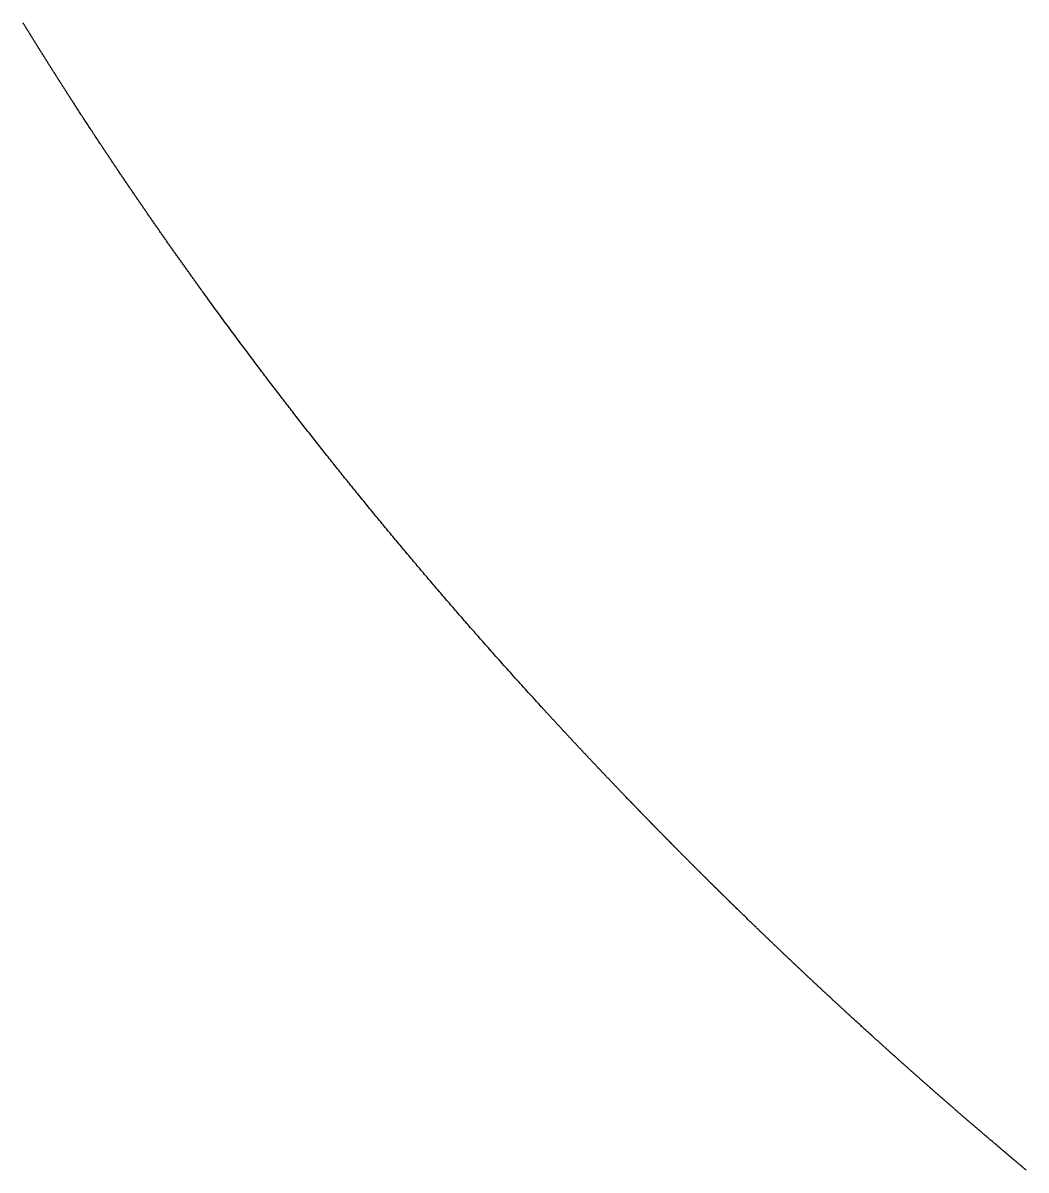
# Model space of a CAD drawing. Header units: millimetres. Extents: x 0 to 610, y 0 to 457.
# Drawn here: x 116.41 to 122.15, y 71.85 to 78.42 of the extents above; entities that cross this region are included whole.
import ezdxf

# ---------------------------------------------------------------- set-up
doc = ezdxf.new("R2010")
doc.units = ezdxf.units.MM
doc.layers.add('CUT_AIRCRAFT', color=7, linetype='Continuous')

msp = doc.modelspace()

# ---------------------------------------------------------------- linework, layer by layer
at = {"layer": 'CUT_AIRCRAFT'}
msp.add_lwpolyline([(122.15284, 71.84768), (122.15166, 71.84867), (122.15049, 71.84965), (122.14931, 71.85064), (122.14813, 71.85162), (122.14696, 71.85261), (122.14578, 71.85359), (122.1446, 71.85457), (122.14343, 71.85556), (122.14225, 71.85654), (122.14108, 71.85753), (122.1399, 71.85851), (122.13873, 71.8595), (122.13755, 71.86049), (122.13637, 71.86147), (122.1352, 71.86246), (122.13402, 71.86344), (122.13285, 71.86443), (122.13167, 71.86541), (122.1305, 71.8664), (122.12932, 71.86738), (122.12815, 71.86837), (122.12697, 71.86936), (122.1258, 71.87034), (122.12462, 71.87133), (122.12345, 71.87231), (122.12227, 71.8733), (122.1211, 71.87429), (122.11992, 71.87527), (122.11875, 71.87626), (122.11757, 71.87725), (122.1164, 71.87823), (122.11522, 71.87922), (122.11405, 71.8802), (122.11287, 71.88119), (122.1117, 71.88218), (122.11052, 71.88317), (122.10935, 71.88415), (122.10817, 71.88514), (122.107, 71.88613), (122.10582, 71.88711), (122.10465, 71.8881), (122.10348, 71.88909), (122.1023, 71.89007), (122.10113, 71.89106), (122.09995, 71.89205), (122.09878, 71.89304), (122.0976, 71.89402), (122.09643, 71.89501), (122.09526, 71.896), (122.09408, 71.89699), (122.09291, 71.89798), (122.09173, 71.89896), (122.09056, 71.89995), (122.08939, 71.90094), (122.08821, 71.90193), (122.08704, 71.90292), (122.08586, 71.9039), (122.08469, 71.90489), (122.08352, 71.90588), (122.08234, 71.90687), (122.08117, 71.90786), (122.08, 71.90885), (122.07882, 71.90983), (122.07765, 71.91082), (122.07648, 71.91181), (122.0753, 71.9128), (122.07413, 71.91379), (122.07296, 71.91478), (122.07178, 71.91577), (122.07061, 71.91676), (122.06944, 71.91775), (122.06826, 71.91873), (122.06709, 71.91972), (122.06592, 71.92071), (122.06475, 71.9217), (122.06357, 71.92269), (122.0624, 71.92368), (122.06123, 71.92467), (122.06005, 71.92566), (122.05888, 71.92665), (122.05771, 71.92764), (122.05654, 71.92863), (122.05536, 71.92962), (122.05419, 71.93061), (122.05302, 71.9316), (122.05185, 71.93259), (122.05067, 71.93358), (122.0495, 71.93457), (122.04833, 71.93556), (122.04716, 71.93655), (122.04599, 71.93754), (122.04481, 71.93853), (122.04364, 71.93952), (122.04247, 71.94051), (122.0413, 71.9415), (122.04013, 71.9425), (122.03895, 71.94349), (122.03778, 71.94448), (122.03661, 71.94547), (122.03544, 71.94646), (122.03427, 71.94745), (122.03309, 71.94844), (122.03192, 71.94943), (122.03075, 71.95042), (122.02958, 71.95142), (122.02841, 71.95241), (122.02724, 71.9534), (122.02607, 71.95439), (122.02489, 71.95538), (122.02372, 71.95637), (122.02255, 71.95737), (122.02138, 71.95836), (122.02021, 71.95935), (122.01904, 71.96034), (122.01787, 71.96133), (122.0167, 71.96233), (122.01552, 71.96332), (122.01435, 71.96431), (122.01318, 71.9653), (122.01201, 71.96629), (122.01085, 71.96728), (122.00968, 71.96828), (122.0085, 71.96927), (122.00732, 71.97027), (122.00614, 71.97127), (122.00497, 71.97226), (122.00382, 71.97324), (122.00268, 71.97421), (122.00154, 71.97517), (122.00037, 71.97617), (121.99914, 71.97722), (121.99784, 71.97832), (121.99655, 71.97941), (121.99539, 71.9804), (121.99445, 71.98119), (121.99377, 71.98177), (121.99303, 71.9824), (121.99183, 71.98342), (121.98977, 71.98516), (121.98661, 71.98785), (121.9826, 71.99126), (121.97813, 71.99506), (121.9736, 71.99891), (121.96932, 72.00255), (121.96527, 72.006), (121.96134, 72.00934), (121.95743, 72.01267), (121.95346, 72.01606), (121.94942, 72.0195), (121.94535, 72.02297), (121.94128, 72.02644), (121.93722, 72.0299), (121.93318, 72.03335), (121.92916, 72.03679), (121.92513, 72.04023), (121.92111, 72.04367), (121.91707, 72.04711), (121.91304, 72.05056), (121.909, 72.05402), (121.90495, 72.05748), (121.9009, 72.06095), (121.89687, 72.0644), (121.89287, 72.06783), (121.88889, 72.07124), (121.88491, 72.07465), (121.88088, 72.07811), (121.87675, 72.08165), (121.87253, 72.08527), (121.86833, 72.08888), (121.86432, 72.09232), (121.86065, 72.09548), (121.85743, 72.09824), (121.85456, 72.10071), (121.85187, 72.10302), (121.8492, 72.10531), (121.84644, 72.10769), (121.84359, 72.11015), (121.84068, 72.11265), (121.83777, 72.11516), (121.83488, 72.11764), (121.83203, 72.1201), (121.82918, 72.12255), (121.82634, 72.125), (121.82349, 72.12746), (121.82063, 72.12992), (121.81777, 72.13239), (121.81491, 72.13486), (121.81205, 72.13732), (121.8092, 72.13979), (121.80634, 72.14225), (121.80349, 72.14472), (121.80064, 72.14718), (121.79778, 72.14965), (121.79493, 72.15212), (121.79207, 72.15458), (121.78922, 72.15705), (121.78637, 72.15952), (121.78351, 72.16199), (121.78066, 72.16446), (121.77781, 72.16693), (121.77496, 72.16939), (121.77211, 72.17186), (121.76926, 72.17433), (121.76641, 72.1768), (121.76355, 72.17928), (121.7607, 72.18175), (121.75785, 72.18422), (121.75501, 72.18669), (121.75216, 72.18916), (121.74931, 72.19163), (121.74646, 72.19411), (121.74361, 72.19658), (121.74076, 72.19905), (121.73791, 72.20153), (121.73507, 72.204), (121.73222, 72.20648), (121.72937, 72.20895), (121.72653, 72.21143), (121.72368, 72.2139), (121.72084, 72.21638), (121.71799, 72.21886), (121.71515, 72.22133), (121.7123, 72.22381), (121.70946, 72.22629), (121.70661, 72.22877), (121.70377, 72.23125), (121.70093, 72.23372), (121.69808, 72.2362), (121.69524, 72.23868), (121.6924, 72.24116), (121.68955, 72.24364), (121.68671, 72.24612), (121.68387, 72.2486), (121.68103, 72.25109), (121.67819, 72.25357), (121.67535, 72.25605), (121.67251, 72.25853), (121.66967, 72.26101), (121.66683, 72.2635), (121.66399, 72.26598), (121.66115, 72.26847), (121.65831, 72.27095), (121.65547, 72.27343), (121.65263, 72.27592), (121.6498, 72.2784), (121.64696, 72.28089), (121.64412, 72.28338), (121.64129, 72.28586), (121.63845, 72.28835), (121.63561, 72.29084), (121.63278, 72.29332), (121.62994, 72.29581), (121.62711, 72.2983), (121.62427, 72.30079), (121.62144, 72.30328), (121.6186, 72.30577), (121.61577, 72.30826), (121.61294, 72.31075), (121.6101, 72.31324), (121.60727, 72.31573), (121.60444, 72.31822), (121.6016, 72.32071), (121.59877, 72.3232), (121.59594, 72.3257), (121.59311, 72.32819), (121.59028, 72.33068), (121.58745, 72.33318), (121.58462, 72.33567), (121.58179, 72.33816), (121.57896, 72.34066), (121.57613, 72.34315), (121.5733, 72.34565), (121.57047, 72.34814), (121.56764, 72.35064), (121.56481, 72.35314), (121.56199, 72.35563), (121.55916, 72.35813), (121.55633, 72.36063), (121.5535, 72.36312), (121.55068, 72.36562), (121.54785, 72.36812), (121.54503, 72.37062), (121.5422, 72.37312), (121.53937, 72.37562), (121.53655, 72.37812), (121.53373, 72.38062), (121.5309, 72.38312), (121.52808, 72.38562), (121.52525, 72.38812), (121.52243, 72.39062), (121.51961, 72.39313), (121.51678, 72.39563), (121.51396, 72.39813), (121.51114, 72.40063), (121.50832, 72.40314), (121.5055, 72.40564), (121.50268, 72.40815), (121.49985, 72.41065), (121.49703, 72.41316), (121.49421, 72.41566), (121.49139, 72.41817), (121.48858, 72.42067), (121.48576, 72.42318), (121.48294, 72.42569), (121.48012, 72.42819), (121.4773, 72.4307), (121.47448, 72.43321), (121.47167, 72.43572), (121.46885, 72.43823), (121.46603, 72.44074), (121.46321, 72.44324), (121.4604, 72.44575), (121.45758, 72.44826), (121.45477, 72.45077), (121.45195, 72.45329), (121.44914, 72.4558), (121.44632, 72.45831), (121.44351, 72.46082), (121.44069, 72.46333), (121.43788, 72.46585), (121.43507, 72.46836), (121.43225, 72.47087), (121.42944, 72.47339), (121.42663, 72.4759), (121.42382, 72.47841), (121.42101, 72.48093), (121.41819, 72.48344), (121.41538, 72.48596), (121.41257, 72.48848), (121.40976, 72.49099), (121.40695, 72.49351), (121.40414, 72.49603), (121.40133, 72.49854), (121.39852, 72.50106), (121.39571, 72.50358), (121.39291, 72.5061), (121.3901, 72.50862), (121.38729, 72.51113), (121.38448, 72.51365), (121.38167, 72.51617), (121.37887, 72.5187), (121.37606, 72.52122), (121.37326, 72.52374), (121.37045, 72.52626), (121.36765, 72.52877), (121.36484, 72.5313), (121.36203, 72.53382), (121.35922, 72.53635), (121.35641, 72.53888), (121.35361, 72.54141), (121.35082, 72.54392), (121.34805, 72.54641), (121.34528, 72.54891), (121.34247, 72.55143), (121.33961, 72.55402), (121.33668, 72.55666), (121.33377, 72.55928), (121.33097, 72.5618), (121.3284, 72.56412), (121.32608, 72.56622), (121.32369, 72.56837), (121.32086, 72.57093), (121.3172, 72.57423), (121.31245, 72.57852), (121.30688, 72.58356), (121.30086, 72.589), (121.29478, 72.5945), (121.28895, 72.59978), (121.28334, 72.60486), (121.27786, 72.60983), (121.27239, 72.61479), (121.26685, 72.61981), (121.26126, 72.62488), (121.25564, 72.62999), (121.25001, 72.6351), (121.2444, 72.6402), (121.23881, 72.64529), (121.23323, 72.65036), (121.22766, 72.65544), (121.22209, 72.66051), (121.21651, 72.66559), (121.21092, 72.67069), (121.20532, 72.6758), (121.19971, 72.68092), (121.1941, 72.68604), (121.18853, 72.69114), (121.18301, 72.69618), (121.17756, 72.70116), (121.1721, 72.70616), (121.16652, 72.71127), (121.16072, 72.71659), (121.15468, 72.72212), (121.1487, 72.72761), (121.14317, 72.73269), (121.13845, 72.73701), (121.13481, 72.74035), (121.132, 72.74294), (121.12962, 72.74512), (121.12731, 72.74725), (121.12475, 72.7496), (121.12198, 72.75216), (121.11908, 72.75482), (121.11617, 72.75749), (121.11333, 72.76011), (121.11054, 72.76268), (121.10779, 72.76521), (121.10504, 72.76774), (121.10227, 72.77029), (121.09949, 72.77286), (121.0967, 72.77543), (121.09391, 72.778), (121.09113, 72.78057), (121.08835, 72.78313), (121.08557, 72.7857), (121.08279, 72.78826), (121.08001, 72.79082), (121.07723, 72.79339), (121.07445, 72.79596), (121.07167, 72.79853), (121.0689, 72.80109), (121.06612, 72.80366), (121.06334, 72.80623), (121.06056, 72.8088), (121.05779, 72.81137), (121.05501, 72.81394), (121.05223, 72.81651), (121.04946, 72.81908), (121.04668, 72.82165), (121.04391, 72.82422), (121.04113, 72.82679), (121.03836, 72.82936), (121.03558, 72.83193), (121.03281, 72.8345), (121.03004, 72.83708), (121.02726, 72.83965), (121.02449, 72.84222), (121.02172, 72.8448), (121.01894, 72.84737), (121.01617, 72.84995), (121.0134, 72.85252), (121.01063, 72.8551), (121.00786, 72.85767), (121.00509, 72.86025), (121.00232, 72.86282), (120.99955, 72.8654), (120.99678, 72.86798), (120.99401, 72.87055), (120.99124, 72.87313), (120.98847, 72.87571), (120.9857, 72.87829), (120.98294, 72.88087), (120.98017, 72.88345), (120.9774, 72.88603), (120.97463, 72.8886), (120.97187, 72.89119), (120.9691, 72.89377), (120.96634, 72.89635), (120.96357, 72.89893), (120.96081, 72.90151), (120.95804, 72.90409), (120.95528, 72.90667), (120.95251, 72.90926), (120.94975, 72.91184), (120.94698, 72.91442), (120.94422, 72.91701), (120.94146, 72.91959), (120.9387, 72.92218), (120.93593, 72.92476), (120.93317, 72.92735), (120.93041, 72.92993), (120.92765, 72.93252), (120.92489, 72.9351), (120.92213, 72.93769), (120.91937, 72.94028), (120.91661, 72.94286), (120.91385, 72.94545), (120.91109, 72.94804), (120.90833, 72.95063), (120.90557, 72.95322), (120.90281, 72.95581), (120.90006, 72.9584), (120.8973, 72.96099), (120.89454, 72.96358), (120.89178, 72.96617), (120.88903, 72.96876), (120.88627, 72.97135), (120.88352, 72.97394), (120.88076, 72.97653), (120.87801, 72.97913), (120.87525, 72.98172), (120.8725, 72.98431), (120.86974, 72.9869), (120.86699, 72.9895), (120.86423, 72.99209), (120.86148, 72.99469), (120.85873, 72.99728), (120.85598, 72.99988), (120.85322, 73.00247), (120.85047, 73.00507), (120.84772, 73.00767), (120.84497, 73.01026), (120.84222, 73.01286), (120.83947, 73.01546), (120.83672, 73.01805), (120.83397, 73.02065), (120.83122, 73.02325), (120.82847, 73.02585), (120.82572, 73.02845), (120.82297, 73.03105), (120.82023, 73.03365), (120.81748, 73.03625), (120.81473, 73.03885), (120.81198, 73.04145), (120.80924, 73.04405), (120.80649, 73.04665), (120.80374, 73.04926), (120.801, 73.05186), (120.79825, 73.05446), (120.79551, 73.05707), (120.79276, 73.05967), (120.79002, 73.06227), (120.78727, 73.06488), (120.78453, 73.06748), (120.78179, 73.07009), (120.77904, 73.07269), (120.7763, 73.0753), (120.77356, 73.0779), (120.77082, 73.08051), (120.76808, 73.08312), (120.76534, 73.08572), (120.76259, 73.08833), (120.75985, 73.09094), (120.75711, 73.09355), (120.75437, 73.09616), (120.75163, 73.09876), (120.7489, 73.10137), (120.74616, 73.10398), (120.74342, 73.10659), (120.74068, 73.1092), (120.73794, 73.11181), (120.7352, 73.11443), (120.73247, 73.11704), (120.72973, 73.11965), (120.72699, 73.12226), (120.72426, 73.12487), (120.72152, 73.12749), (120.71879, 73.1301), (120.71605, 73.13271), (120.71332, 73.13533), (120.71058, 73.13794), (120.70785, 73.14056), (120.70511, 73.14317), (120.70238, 73.14579), (120.69965, 73.1484), (120.69691, 73.15102), (120.69418, 73.15363), (120.69145, 73.15625), (120.68872, 73.15887), (120.68599, 73.16149), (120.68326, 73.1641), (120.68053, 73.16672), (120.6778, 73.16934), (120.67507, 73.17196), (120.67234, 73.17458), (120.66961, 73.1772), (120.66688, 73.17982), (120.66415, 73.18244), (120.66142, 73.18506), (120.65869, 73.18768), (120.65597, 73.1903), (120.65324, 73.19292), (120.65051, 73.19555), (120.64778, 73.19817), (120.64505, 73.2008), (120.64233, 73.20341), (120.63962, 73.20602), (120.63691, 73.20863), (120.63419, 73.21126), (120.63143, 73.21391), (120.62865, 73.21659), (120.62587, 73.21927), (120.62315, 73.22189), (120.62054, 73.22441), (120.61804, 73.22682), (120.61551, 73.22926), (120.61277, 73.2319), (120.60965, 73.23492), (120.60601, 73.23843), (120.60199, 73.24232), (120.59776, 73.24641), (120.5935, 73.25052), (120.58935, 73.25453), (120.58531, 73.25844), (120.58133, 73.2623), (120.57736, 73.26614), (120.57336, 73.27002), (120.56932, 73.27393), (120.56528, 73.27785), (120.56123, 73.28177), (120.55719, 73.28569), (120.55316, 73.28961), (120.54914, 73.29351), (120.54512, 73.29742), (120.5411, 73.30132), (120.53708, 73.30523), (120.53306, 73.30914), (120.52902, 73.31307), (120.52496, 73.31702), (120.52091, 73.32097), (120.51689, 73.32488), (120.51293, 73.32874), (120.50903, 73.33254), (120.50512, 73.33636), (120.50109, 73.34028), (120.49685, 73.34442), (120.49237, 73.34879), (120.48796, 73.35311), (120.48397, 73.357), (120.48078, 73.36012), (120.47864, 73.36221), (120.47731, 73.36352), (120.4764, 73.3644), (120.47554, 73.36524), (120.47446, 73.3663), (120.47316, 73.36758), (120.47174, 73.36896), (120.47031, 73.37036), (120.46894, 73.3717), (120.46763, 73.37298), (120.46635, 73.37424), (120.46507, 73.37549), (120.46378, 73.37675), (120.46247, 73.37803), (120.46116, 73.37932), (120.45984, 73.38061), (120.45853, 73.3819), (120.45722, 73.38318), (120.45591, 73.38446), (120.45461, 73.38574), (120.4533, 73.38702), (120.45199, 73.3883), (120.45068, 73.38959), (120.44937, 73.39087), (120.44807, 73.39215), (120.44676, 73.39343), (120.44545, 73.39472), (120.44414, 73.396), (120.44284, 73.39728), (120.44153, 73.39856), (120.44022, 73.39985), (120.43891, 73.40113), (120.43761, 73.40241), (120.4363, 73.4037), (120.43499, 73.40498), (120.43369, 73.40626), (120.43238, 73.40755), (120.43107, 73.40883), (120.42977, 73.41011), (120.42846, 73.4114), (120.42715, 73.41268), (120.42585, 73.41397), (120.42454, 73.41525), (120.42324, 73.41653), (120.42193, 73.41782), (120.42062, 73.4191), (120.41932, 73.42039), (120.41801, 73.42167), (120.41671, 73.42295), (120.4154, 73.42424), (120.41409, 73.42552), (120.41279, 73.42681), (120.41148, 73.42809), (120.41018, 73.42938), (120.40887, 73.43066), (120.40757, 73.43195), (120.40626, 73.43323), (120.40496, 73.43452), (120.40365, 73.4358), (120.40235, 73.43709), (120.40104, 73.43837), (120.39974, 73.43966), (120.39843, 73.44095), (120.39713, 73.44223), (120.39583, 73.44352), (120.39452, 73.4448), (120.39322, 73.44609), (120.39191, 73.44737), (120.39061, 73.44866), (120.3893, 73.44995), (120.388, 73.45123), (120.3867, 73.45252), (120.38539, 73.45381), (120.38409, 73.45509), (120.38279, 73.45638), (120.38148, 73.45767), (120.38018, 73.45895), (120.37888, 73.46024), (120.37757, 73.46153), (120.37627, 73.46281), (120.37497, 73.4641), (120.37366, 73.46539), (120.37236, 73.46667), (120.37106, 73.46796), (120.36975, 73.46925), (120.36845, 73.47054), (120.36715, 73.47182), (120.36585, 73.47311), (120.36454, 73.4744), (120.36324, 73.47569), (120.36194, 73.47698), (120.36064, 73.47826), (120.35933, 73.47955), (120.35803, 73.48084), (120.35673, 73.48213), (120.35543, 73.48342), (120.35413, 73.4847), (120.35282, 73.48599), (120.35152, 73.48728), (120.35022, 73.48857), (120.34892, 73.48986), (120.34762, 73.49115), (120.34632, 73.49244), (120.34502, 73.49373), (120.34371, 73.49501), (120.34241, 73.4963), (120.34111, 73.49759), (120.33981, 73.49888), (120.33851, 73.50017), (120.33721, 73.50146), (120.33591, 73.50275), (120.33461, 73.50404), (120.33331, 73.50533), (120.33201, 73.50662), (120.33071, 73.50791), (120.32941, 73.5092), (120.32811, 73.51049), (120.32681, 73.51178), (120.32551, 73.51307), (120.32421, 73.51436), (120.32291, 73.51565), (120.32161, 73.51694), (120.32031, 73.51823), (120.31901, 73.51952), (120.31771, 73.52081), (120.31641, 73.5221), (120.31511, 73.5234), (120.31381, 73.52469), (120.31251, 73.52598), (120.31121, 73.52727), (120.30991, 73.52856), (120.30861, 73.52985), (120.30731, 73.53114), (120.30602, 73.53243), (120.30472, 73.53373), (120.30342, 73.53502), (120.30212, 73.53631), (120.30082, 73.5376), (120.29952, 73.53889), (120.29822, 73.54018), (120.29693, 73.54148), (120.29563, 73.54277), (120.29433, 73.54406), (120.29303, 73.54535), (120.29173, 73.54665), (120.29044, 73.54794), (120.28914, 73.54923), (120.28784, 73.55052), (120.28654, 73.55182), (120.28525, 73.55311), (120.28395, 73.5544), (120.28265, 73.55569), (120.28135, 73.55699), (120.28006, 73.55828), (120.27876, 73.55957), (120.27746, 73.56087), (120.27617, 73.56216), (120.27487, 73.56345), (120.27357, 73.56475), (120.27228, 73.56604), (120.27098, 73.56734), (120.26968, 73.56863), (120.26839, 73.56992), (120.26709, 73.57122), (120.26579, 73.57251), (120.2645, 73.57381), (120.2632, 73.5751), (120.2619, 73.57639), (120.26061, 73.57769), (120.25931, 73.57898), (120.25802, 73.58028), (120.25672, 73.58157), (120.25543, 73.58287), (120.25413, 73.58416), (120.25284, 73.58545), (120.25154, 73.58675), (120.25024, 73.58805), (120.24894, 73.58935), (120.24765, 73.59064), (120.24636, 73.59193), (120.24508, 73.59321), (120.2438, 73.59449), (120.24251, 73.59579), (120.24118, 73.59711), (120.23982, 73.59847), (120.23847, 73.59982), (120.23718, 73.60112), (120.236, 73.6023), (120.23494, 73.60336), (120.23386, 73.60444), (120.23255, 73.60576), (120.23082, 73.60748), (120.22856, 73.60975), (120.22588, 73.61244), (120.22298, 73.61534), (120.22005, 73.61828), (120.21724, 73.6211), (120.21454, 73.6238), (120.21191, 73.62645), (120.20928, 73.62909), (120.20662, 73.63176), (120.20393, 73.63446), (120.20122, 73.63718), (120.19851, 73.6399), (120.19581, 73.64262), (120.19312, 73.64532), (120.19044, 73.64802), (120.18776, 73.65072), (120.18507, 73.65342), (120.18239, 73.65612), (120.1797, 73.65883), (120.177, 73.66154), (120.1743, 73.66427), (120.1716, 73.66699), (120.16891, 73.66969), (120.16625, 73.67237), (120.16363, 73.67502), (120.16099, 73.67768), (120.1583, 73.68039), (120.15551, 73.68321), (120.15261, 73.68614), (120.14974, 73.68904), (120.14707, 73.69174), (120.14478, 73.69405), (120.14299, 73.69586), (120.14158, 73.69728), (120.14038, 73.6985), (120.1392, 73.69969), (120.13791, 73.70099), (120.13652, 73.7024), (120.13508, 73.70386), (120.13362, 73.70533), (120.1322, 73.70677), (120.13081, 73.70818), (120.12943, 73.70957), (120.12805, 73.71097), (120.12666, 73.71237), (120.12527, 73.71378), (120.12387, 73.7152), (120.12247, 73.71661), (120.12108, 73.71802), (120.11969, 73.71943), (120.11829, 73.72084), (120.1169, 73.72225), (120.11551, 73.72367), (120.11412, 73.72508), (120.11273, 73.72649), (120.11133, 73.7279), (120.10994, 73.72931), (120.10855, 73.73072), (120.10716, 73.73214), (120.10576, 73.73355), (120.10437, 73.73496), (120.10298, 73.73637), (120.10159, 73.73778), (120.1002, 73.7392), (120.09881, 73.74061), (120.09741, 73.74202), (120.09602, 73.74343), (120.09463, 73.74485), (120.09324, 73.74626), (120.09185, 73.74767), (120.09046, 73.74908), (120.08907, 73.7505), (120.08768, 73.75191), (120.08629, 73.75332), (120.0849, 73.75474), (120.08351, 73.75615), (120.08211, 73.75756), (120.08072, 73.75898), (120.07933, 73.76039), (120.07794, 73.76181), (120.07655, 73.76322), (120.07516, 73.76463), (120.07377, 73.76605), (120.07239, 73.76746), (120.071, 73.76888), (120.06961, 73.77029), (120.06822, 73.77171), (120.06683, 73.77312), (120.06544, 73.77454), (120.06405, 73.77595), (120.06266, 73.77737), (120.06127, 73.77878), (120.05988, 73.7802), (120.05849, 73.78161), (120.05711, 73.78303), (120.05572, 73.78444), (120.05433, 73.78586), (120.05294, 73.78727), (120.05155, 73.78869), (120.05016, 73.7901), (120.04878, 73.79152), (120.04739, 73.79294), (120.046, 73.79435), (120.04461, 73.79577), (120.04323, 73.79718), (120.04184, 73.7986), (120.04045, 73.80002), (120.03906, 73.80143), (120.03768, 73.80285), (120.03629, 73.80427), (120.0349, 73.80568), (120.03352, 73.8071), (120.03213, 73.80852), (120.03074, 73.80994), (120.02936, 73.81135), (120.02797, 73.81277), (120.02658, 73.81419), (120.0252, 73.81561), (120.02381, 73.81702), (120.02242, 73.81844), (120.02104, 73.81986), (120.01965, 73.82128), (120.01827, 73.8227), (120.01688, 73.82411), (120.0155, 73.82553), (120.01411, 73.82695), (120.01272, 73.82837), (120.01134, 73.82979), (120.00995, 73.83121), (120.00857, 73.83262), (120.00718, 73.83404), (120.0058, 73.83546), (120.00441, 73.83688), (120.00303, 73.8383), (120.00164, 73.83972), (120.00026, 73.84114), (119.99888, 73.84256), (119.99749, 73.84398), (119.99611, 73.8454), (119.99472, 73.84682), (119.99334, 73.84824), (119.99196, 73.84966), (119.99057, 73.85108), (119.98919, 73.8525), (119.9878, 73.85392), (119.98642, 73.85534), (119.98504, 73.85676), (119.98365, 73.85818), (119.98227, 73.8596), (119.98089, 73.86102), (119.97951, 73.86244), (119.97812, 73.86386), (119.97674, 73.86528), (119.97536, 73.86671), (119.97397, 73.86813), (119.97259, 73.86955), (119.97121, 73.87097), (119.96983, 73.87239), (119.96844, 73.87381), (119.96706, 73.87523), (119.96568, 73.87666), (119.9643, 73.87808), (119.96292, 73.8795), (119.96154, 73.88092), (119.96015, 73.88234), (119.95877, 73.88377), (119.95739, 73.88519), (119.95601, 73.88661), (119.95463, 73.88803), (119.95325, 73.88946), (119.95187, 73.89088), (119.95049, 73.8923), (119.9491, 73.89372), (119.94772, 73.89515), (119.94634, 73.89657), (119.94496, 73.89799), (119.94358, 73.89942), (119.9422, 73.90084), (119.94082, 73.90226), (119.93944, 73.90369), (119.93806, 73.90511), (119.93668, 73.90654), (119.9353, 73.90796), (119.93392, 73.90938), (119.93254, 73.91081), (119.93116, 73.91223), (119.92978, 73.91366), (119.9284, 73.91508), (119.92703, 73.91651), (119.92565, 73.91793), (119.92427, 73.91935), (119.92289, 73.92078), (119.92151, 73.9222), (119.92013, 73.92363), (119.91875, 73.92505), (119.91737, 73.92648), (119.916, 73.92791), (119.91462, 73.92933), (119.91324, 73.93076), (119.91186, 73.93218), (119.91048, 73.93361), (119.9091, 73.93503), (119.90773, 73.93646), (119.90635, 73.93789), (119.90497, 73.93931), (119.9036, 73.94073), (119.90222, 73.94216), (119.90084, 73.94359), (119.89945, 73.94502), (119.89807, 73.94646), (119.8967, 73.94788), (119.89533, 73.9493), (119.89398, 73.9507), (119.89262, 73.9521), (119.89125, 73.95353), (119.88982, 73.955), (119.88835, 73.95653), (119.88689, 73.95804), (119.88552, 73.95946), (119.88432, 73.96071), (119.88329, 73.96178), (119.88222, 73.96289), (119.88083, 73.96434), (119.87881, 73.96642), (119.876, 73.96935), (119.87257, 73.97291), (119.86881, 73.97681), (119.86501, 73.98077), (119.86139, 73.98453), (119.85793, 73.98812), (119.85457, 73.99162), (119.85121, 73.99512), (119.84781, 73.99866), (119.84437, 74.00224), (119.8409, 74.00586), (119.83743, 74.00948), (119.83397, 74.01308), (119.83052, 74.01667), (119.82708, 74.02026), (119.82365, 74.02384), (119.82022, 74.02743), (119.81678, 74.03102), (119.81333, 74.03462), (119.80988, 74.03822), (119.80643, 74.04184), (119.80297, 74.04545), (119.79953, 74.04905), (119.79613, 74.05261), (119.79275, 74.05615), (119.78937, 74.05969), (119.78593, 74.06329), (119.78238, 74.06701), (119.77871, 74.07085), (119.77508, 74.07467), (119.77166, 74.07826), (119.76864, 74.08142), (119.76616, 74.08403), (119.76408, 74.08621), (119.76222, 74.08816), (119.76039, 74.09009), (119.75843, 74.09214), (119.75637, 74.09431), (119.75426, 74.09653), (119.75213, 74.09877), (119.75004, 74.10097), (119.74797, 74.10314), (119.74593, 74.10529), (119.74388, 74.10744), (119.74183, 74.10961), (119.73976, 74.11178), (119.7377, 74.11395), (119.73563, 74.11613), (119.73357, 74.1183), (119.73151, 74.12047), (119.72945, 74.12264), (119.72739, 74.12481), (119.72533, 74.12698), (119.72327, 74.12916), (119.72121, 74.13133), (119.71915, 74.1335), (119.71709, 74.13568), (119.71503, 74.13785), (119.71297, 74.14002), (119.71091, 74.1422), (119.70885, 74.14437), (119.70679, 74.14654), (119.70474, 74.14872), (119.70268, 74.15089), (119.70062, 74.15307), (119.69856, 74.15524), (119.69651, 74.15742), (119.69445, 74.15959), (119.69239, 74.16177), (119.69034, 74.16394), (119.68828, 74.16612), (119.68622, 74.1683), (119.68417, 74.17047), (119.68211, 74.17265), (119.68006, 74.17483), (119.678, 74.177), (119.67595, 74.17918), (119.67389, 74.18136), (119.67184, 74.18353), (119.66978, 74.18571), (119.66773, 74.18789), (119.66567, 74.19007), (119.66362, 74.19225), (119.66157, 74.19443), (119.65951, 74.19661), (119.65746, 74.19878), (119.65541, 74.20096), (119.65336, 74.20314), (119.6513, 74.20532), (119.64925, 74.2075), (119.6472, 74.20968), (119.64515, 74.21186), (119.6431, 74.21405), (119.64105, 74.21623), (119.639, 74.21841), (119.63695, 74.22059), (119.63489, 74.22277), (119.63284, 74.22495), (119.63079, 74.22713), (119.62875, 74.22932), (119.6267, 74.2315), (119.62465, 74.23368), (119.6226, 74.23587), (119.62055, 74.23805), (119.6185, 74.24023), (119.61645, 74.24242), (119.6144, 74.2446), (119.61236, 74.24678), (119.61031, 74.24897), (119.60826, 74.25115), (119.60621, 74.25334), (119.60417, 74.25552), (119.60212, 74.25771), (119.60007, 74.25989), (119.59803, 74.26208), (119.59598, 74.26426), (119.59394, 74.26645), (119.59189, 74.26864), (119.58985, 74.27082), (119.5878, 74.27301), (119.58576, 74.2752), (119.58371, 74.27738), (119.58167, 74.27957), (119.57962, 74.28176), (119.57758, 74.28395), (119.57554, 74.28613), (119.57349, 74.28832), (119.57145, 74.29051), (119.56941, 74.2927), (119.56736, 74.29489), (119.56532, 74.29708), (119.56328, 74.29927), (119.56124, 74.30146), (119.55919, 74.30365), (119.55715, 74.30584), (119.55511, 74.30803), (119.55307, 74.31022), (119.55103, 74.31241), (119.54899, 74.3146), (119.54695, 74.31679), (119.54491, 74.31898), (119.54287, 74.32117), (119.54083, 74.32336), (119.53879, 74.32556), (119.53675, 74.32775), (119.53471, 74.32994), (119.53267, 74.33213), (119.53063, 74.33433), (119.5286, 74.33652), (119.52656, 74.33871), (119.52452, 74.34091), (119.52248, 74.3431), (119.52044, 74.34529), (119.51841, 74.34749), (119.51637, 74.34968), (119.51433, 74.35188), (119.5123, 74.35407), (119.51026, 74.35627), (119.50823, 74.35846), (119.50619, 74.36066), (119.50415, 74.36285), (119.50212, 74.36505), (119.50008, 74.36724), (119.49805, 74.36944), (119.49601, 74.37164), (119.49398, 74.37383), (119.49195, 74.37603), (119.48991, 74.37823), (119.48788, 74.38043), (119.48585, 74.38262), (119.48381, 74.38482), (119.48178, 74.38702), (119.47975, 74.38922), (119.47771, 74.39142), (119.47568, 74.39361), (119.47365, 74.39581), (119.47162, 74.39801), (119.46959, 74.40021), (119.46756, 74.40241), (119.46552, 74.40461), (119.46349, 74.40681), (119.46146, 74.40901), (119.45943, 74.41121), (119.4574, 74.41341), (119.45537, 74.41561), (119.45334, 74.41781), (119.45131, 74.42002), (119.44928, 74.42222), (119.44726, 74.42442), (119.44523, 74.42662), (119.4432, 74.42882), (119.44117, 74.43103), (119.43914, 74.43323), (119.43711, 74.43543), (119.43509, 74.43763), (119.43306, 74.43984), (119.43103, 74.44204), (119.42901, 74.44424), (119.42698, 74.44645), (119.42495, 74.44865), (119.42293, 74.45086), (119.4209, 74.45307), (119.41887, 74.45527), (119.41685, 74.45747), (119.41483, 74.45967), (119.41281, 74.46187), (119.41079, 74.46408), (119.40875, 74.46629), (119.4067, 74.46853), (119.40466, 74.47076), (119.40264, 74.47296), (119.40066, 74.47512), (119.39872, 74.47723), (119.39678, 74.47935), (119.39475, 74.48156), (119.39256, 74.48395), (119.39021, 74.48652), (119.3879, 74.48905), (119.3859, 74.49123), (119.38448, 74.49278), (119.3837, 74.49363), (119.38276, 74.49465), (119.38066, 74.49694), (119.37639, 74.50162), (119.36928, 74.5094), (119.36, 74.51957), (119.34955, 74.53101), (119.33896, 74.54263), (119.32901, 74.55356), (119.31965, 74.56385), (119.3106, 74.57381), (119.30161, 74.58372), (119.29244, 74.59383), (119.28313, 74.60411), (119.27374, 74.61449), (119.26434, 74.62489), (119.25499, 74.63524), (119.24568, 74.64555), (119.23641, 74.65584), (119.22715, 74.66613), (119.21788, 74.67643), (119.20861, 74.68675), (119.19933, 74.69708), (119.19004, 74.70744), (119.18075, 74.71781), (119.17147, 74.72818), (119.16222, 74.73853), (119.15302, 74.74883), (119.14387, 74.75908), (119.13471, 74.76936), (119.12547, 74.77973), (119.11608, 74.79029), (119.10652, 74.80105), (119.09701, 74.81176), (119.08782, 74.82212), (119.07923, 74.83183), (119.0714, 74.84067), (119.06416, 74.84885), (119.05724, 74.85668), (119.05037, 74.86446), (119.04333, 74.87244), (119.03613, 74.8806), (119.02886, 74.88886), (119.02157, 74.89714), (119.01434, 74.90537), (119.00714, 74.91355), (118.99998, 74.92171), (118.99282, 74.92987), (118.98565, 74.93804), (118.97848, 74.94623), (118.9713, 74.95443), (118.96412, 74.96264), (118.95695, 74.97084), (118.94979, 74.97904), (118.94263, 74.98725), (118.93548, 74.99545), (118.92832, 75.00366), (118.92117, 75.01188), (118.91403, 75.02009), (118.90688, 75.02831), (118.89974, 75.03654), (118.89261, 75.04476), (118.88547, 75.05299), (118.87834, 75.06122), (118.87121, 75.06946), (118.86409, 75.07769), (118.85697, 75.08593), (118.84985, 75.09417), (118.84274, 75.10242), (118.83563, 75.11067), (118.82852, 75.11892), (118.82141, 75.12718), (118.81431, 75.13543), (118.80721, 75.14369), (118.80012, 75.15196), (118.79302, 75.16022), (118.78594, 75.16849), (118.77885, 75.17676), (118.77177, 75.18504), (118.76469, 75.19331), (118.75761, 75.20159), (118.75054, 75.20988), (118.74347, 75.21816), (118.73641, 75.22645), (118.72935, 75.23474), (118.72229, 75.24304), (118.71523, 75.25133), (118.70818, 75.25963), (118.70113, 75.26794), (118.69408, 75.27624), (118.68704, 75.28455), (118.68, 75.29286), (118.67297, 75.30118), (118.66593, 75.30949), (118.65891, 75.31781), (118.65188, 75.32614), (118.64486, 75.33446), (118.63784, 75.34279), (118.63082, 75.35112), (118.62381, 75.35945), (118.6168, 75.36779), (118.6098, 75.37613), (118.60279, 75.38447), (118.59579, 75.39282), (118.5888, 75.40117), (118.5818, 75.40952), (118.57482, 75.41787), (118.56783, 75.42623), (118.56085, 75.43459), (118.55387, 75.44295), (118.54689, 75.45132), (118.53992, 75.45969), (118.53295, 75.46806), (118.52598, 75.47643), (118.51902, 75.48481), (118.51206, 75.49319), (118.50511, 75.50157), (118.49815, 75.50995), (118.49121, 75.51834), (118.48426, 75.52673), (118.47732, 75.53513), (118.47038, 75.54352), (118.46344, 75.55192), (118.45651, 75.56032), (118.44958, 75.56873), (118.44266, 75.57714), (118.43574, 75.58555), (118.42882, 75.59396), (118.4219, 75.60238), (118.41499, 75.61079), (118.40808, 75.61922), (118.40118, 75.62764), (118.39428, 75.63607), (118.38738, 75.6445), (118.38049, 75.65293), (118.37359, 75.66137), (118.36671, 75.66981), (118.35982, 75.67825), (118.35294, 75.68669), (118.34606, 75.69514), (118.33919, 75.70359), (118.33232, 75.71204), (118.32545, 75.7205), (118.31859, 75.72896), (118.31173, 75.73742), (118.30487, 75.74588), (118.29802, 75.75435), (118.29117, 75.76282), (118.28432, 75.77129), (118.27748, 75.77977), (118.27064, 75.78824), (118.2638, 75.79672), (118.25697, 75.80521), (118.25014, 75.81369), (118.24331, 75.82218), (118.23649, 75.83067), (118.22967, 75.83917), (118.22286, 75.84767), (118.21605, 75.85617), (118.20924, 75.86467), (118.20243, 75.87318), (118.19563, 75.88169), (118.18883, 75.8902), (118.18204, 75.89871), (118.17525, 75.90723), (118.16846, 75.91575), (118.16168, 75.92427), (118.1549, 75.9328), (118.14812, 75.94132), (118.14135, 75.94985), (118.13458, 75.95839), (118.12781, 75.96693), (118.12105, 75.97546), (118.11429, 75.98401), (118.10753, 75.99255), (118.10078, 76.0011), (118.09403, 76.00965), (118.08728, 76.0182), (118.08054, 76.02676), (118.0738, 76.03532), (118.06707, 76.04388), (118.06034, 76.05244), (118.05361, 76.06101), (118.04689, 76.06958), (118.04016, 76.07815), (118.03345, 76.08673), (118.02673, 76.09531), (118.02002, 76.10389), (118.01332, 76.11247), (118.00661, 76.12106), (117.99991, 76.12965), (117.99322, 76.13824), (117.98653, 76.14684), (117.97984, 76.15543), (117.97315, 76.16403), (117.96647, 76.17264), (117.95979, 76.18124), (117.95312, 76.18985), (117.94645, 76.19846), (117.93978, 76.20708), (117.93312, 76.21569), (117.92646, 76.22431), (117.9198, 76.23293), (117.91315, 76.24156), (117.9065, 76.25019), (117.89985, 76.25882), (117.89321, 76.26745), (117.88657, 76.27609), (117.87994, 76.28472), (117.87331, 76.29336), (117.86668, 76.30201), (117.86006, 76.31066), (117.85342, 76.31932), (117.8468, 76.32799), (117.84019, 76.33664), (117.83359, 76.34528), (117.82703, 76.35388), (117.82046, 76.3625), (117.81386, 76.37117), (117.80719, 76.37994), (117.80045, 76.38881), (117.79373, 76.39766), (117.78716, 76.40632), (117.78085, 76.41464), (117.77483, 76.42259), (117.76874, 76.43063), (117.76214, 76.43936), (117.75456, 76.44939), (117.74571, 76.46112), (117.7359, 76.47414), (117.72557, 76.48787), (117.71517, 76.50169), (117.70507, 76.51514), (117.69524, 76.52825), (117.68557, 76.54118), (117.67591, 76.55409), (117.66619, 76.56711), (117.65641, 76.58022), (117.6466, 76.5934), (117.63679, 76.60659), (117.627, 76.61976), (117.61725, 76.63291), (117.60751, 76.64605), (117.5978, 76.65918), (117.5881, 76.67231), (117.5784, 76.68546), (117.56868, 76.69864), (117.55894, 76.71188), (117.54917, 76.72518), (117.53941, 76.73847), (117.52974, 76.75166), (117.52021, 76.76468), (117.51084, 76.77749), (117.50144, 76.79036), (117.49178, 76.80361), (117.48162, 76.81757), (117.47092, 76.8323), (117.46036, 76.84685), (117.45082, 76.86001), (117.44317, 76.87056), (117.438, 76.8777), (117.43472, 76.88223), (117.43246, 76.88537), (117.43033, 76.88832), (117.42765, 76.89203), (117.42447, 76.89645), (117.42101, 76.90124), (117.41751, 76.90608), (117.41417, 76.91072), (117.41096, 76.91517), (117.40783, 76.91952), (117.40471, 76.92385), (117.40155, 76.92825), (117.39835, 76.93269), (117.39514, 76.93716), (117.39192, 76.94164), (117.38871, 76.9461), (117.38552, 76.95055), (117.38233, 76.95499), (117.37914, 76.95944), (117.37595, 76.96388), (117.37276, 76.96834), (117.36957, 76.97279), (117.36638, 76.97724), (117.3632, 76.9817), (117.36001, 76.98615), (117.35682, 76.99061), (117.35364, 76.99506), (117.35046, 76.99952), (117.34727, 77.00398), (117.34409, 77.00843), (117.34091, 77.01289), (117.33773, 77.01735), (117.33455, 77.02181), (117.33137, 77.02627), (117.3282, 77.03074), (117.32502, 77.0352), (117.32185, 77.03966), (117.31867, 77.04412), (117.3155, 77.04859), (117.31233, 77.05305), (117.30916, 77.05752), (117.30598, 77.06198), (117.30282, 77.06645), (117.29965, 77.07092), (117.29648, 77.07539), (117.29331, 77.07986), (117.29015, 77.08433), (117.28698, 77.0888), (117.28382, 77.09327), (117.28066, 77.09774), (117.2775, 77.10221), (117.27434, 77.10668), (117.27118, 77.11116), (117.26802, 77.11563), (117.26486, 77.12011), (117.2617, 77.12458), (117.25855, 77.12906), (117.25539, 77.13354), (117.25224, 77.13802), (117.24909, 77.14249), (117.24593, 77.14697), (117.24278, 77.15145), (117.23963, 77.15593), (117.23648, 77.16042), (117.23334, 77.1649), (117.23019, 77.16938), (117.22704, 77.17386), (117.2239, 77.17835), (117.22075, 77.18283), (117.21761, 77.18732), (117.21447, 77.1918), (117.21133, 77.19629), (117.20819, 77.20078), (117.20505, 77.20527), (117.20191, 77.20976), (117.19877, 77.21425), (117.19563, 77.21874), (117.1925, 77.22323), (117.18936, 77.22772), (117.18623, 77.23221), (117.1831, 77.2367), (117.17997, 77.2412), (117.17684, 77.24569), (117.17371, 77.25019), (117.17058, 77.25468), (117.16745, 77.25918), (117.16432, 77.26368), (117.1612, 77.26818), (117.15807, 77.27267), (117.15495, 77.27717), (117.15183, 77.28167), (117.14871, 77.28617), (117.14559, 77.29068), (117.14247, 77.29518), (117.13935, 77.29968), (117.13623, 77.30418), (117.13311, 77.30869), (117.13, 77.31319), (117.12688, 77.3177), (117.12377, 77.3222), (117.12065, 77.32671), (117.11754, 77.33122), (117.11443, 77.33573), (117.11132, 77.34024), (117.10821, 77.34474), (117.10511, 77.34925), (117.102, 77.35377), (117.09889, 77.35828), (117.09579, 77.36279), (117.09268, 77.3673), (117.08958, 77.37182), (117.08648, 77.37633), (117.08338, 77.38085), (117.08028, 77.38536), (117.07718, 77.38988), (117.07408, 77.39439), (117.07098, 77.39891), (117.06789, 77.40343), (117.06479, 77.40795), (117.0617, 77.41247), (117.0586, 77.41699), (117.05551, 77.42151), (117.05242, 77.42603), (117.04933, 77.43056), (117.04624, 77.43508), (117.04315, 77.4396), (117.04007, 77.44413), (117.03698, 77.44865), (117.0339, 77.45318), (117.03081, 77.4577), (117.02773, 77.46223), (117.02465, 77.46676), (117.02156, 77.47129), (117.01848, 77.47582), (117.01541, 77.48035), (117.01233, 77.48488), (117.00925, 77.48941), (117.00617, 77.49394), (117.0031, 77.49848), (117.00002, 77.50301), (116.99695, 77.50754), (116.99388, 77.51208), (116.99081, 77.51661), (116.98774, 77.52115), (116.98467, 77.52569), (116.9816, 77.53022), (116.97853, 77.53476), (116.97547, 77.5393), (116.9724, 77.54384), (116.96934, 77.54838), (116.96627, 77.55292), (116.96321, 77.55746), (116.96015, 77.562), (116.95709, 77.56655), (116.95403, 77.57109), (116.95097, 77.57564), (116.94792, 77.58018), (116.94486, 77.58473), (116.9418, 77.58927), (116.93875, 77.59382), (116.9357, 77.59837), (116.93264, 77.60292), (116.92959, 77.60746), (116.92654, 77.61201), (116.92349, 77.61656), (116.92045, 77.62111), (116.9174, 77.62567), (116.91435, 77.63022), (116.91131, 77.63477), (116.90826, 77.63933), (116.90522, 77.64388), (116.90218, 77.64843), (116.89914, 77.65299), (116.8961, 77.65754), (116.89306, 77.6621), (116.89002, 77.66667), (116.88697, 77.67124), (116.88394, 77.67579), (116.88091, 77.68034), (116.8779, 77.68487), (116.87488, 77.68941), (116.87185, 77.69397), (116.86878, 77.69859), (116.86568, 77.70326), (116.86259, 77.70792), (116.85957, 77.71247), (116.85667, 77.71684), (116.85391, 77.721), (116.85112, 77.72522), (116.84808, 77.72981), (116.84457, 77.73511), (116.84046, 77.74133), (116.83588, 77.74826), (116.83105, 77.75557), (116.82619, 77.76294), (116.82147, 77.77009), (116.81688, 77.77706), (116.81235, 77.78393), (116.80784, 77.79079), (116.8033, 77.7977), (116.79872, 77.80467), (116.79413, 77.81166), (116.78954, 77.81867), (116.78495, 77.82566), (116.78038, 77.83264), (116.77582, 77.83961), (116.77127, 77.84657), (116.76672, 77.85353), (116.76217, 77.8605), (116.75761, 77.86748), (116.75303, 77.8745), (116.74845, 77.88154), (116.74386, 77.88857), (116.73932, 77.89556), (116.73484, 77.90245), (116.73043, 77.90923), (116.72601, 77.91604), (116.72147, 77.92305), (116.71669, 77.93042), (116.71165, 77.9382), (116.70668, 77.94588), (116.70218, 77.95283), (116.69857, 77.95843), (116.69611, 77.96224), (116.69452, 77.96469), (116.69341, 77.96641), (116.69236, 77.96804), (116.69106, 77.97006), (116.68951, 77.97245), (116.68785, 77.97504), (116.68616, 77.97765), (116.68455, 77.98016), (116.68299, 77.98257), (116.68148, 77.98492), (116.67996, 77.98727), (116.67843, 77.98965), (116.67688, 77.99205), (116.67533, 77.99447), (116.67377, 77.99689), (116.67222, 77.9993), (116.67067, 78.00171), (116.66913, 78.00411), (116.66758, 78.00652), (116.66604, 78.00892), (116.66449, 78.01133), (116.66294, 78.01373), (116.6614, 78.01614), (116.65985, 78.01855), (116.65831, 78.02096), (116.65676, 78.02336), (116.65522, 78.02577), (116.65368, 78.02818), (116.65213, 78.03059), (116.65059, 78.033), (116.64904, 78.0354), (116.6475, 78.03781), (116.64596, 78.04022), (116.64442, 78.04263), (116.64287, 78.04504), (116.64133, 78.04745), (116.63979, 78.04986), (116.63825, 78.05227), (116.63671, 78.05468), (116.63517, 78.05709), (116.63363, 78.0595), (116.63209, 78.06191), (116.63055, 78.06432), (116.62901, 78.06673), (116.62747, 78.06914), (116.62593, 78.07155), (116.62439, 78.07396), (116.62285, 78.07638), (116.62131, 78.07879), (116.61978, 78.0812), (116.61824, 78.08361), (116.6167, 78.08602), (116.61516, 78.08844), (116.61363, 78.09085), (116.61209, 78.09326), (116.61055, 78.09567), (116.60902, 78.09809), (116.60748, 78.1005), (116.60595, 78.10291), (116.60441, 78.10533), (116.60288, 78.10774), (116.60134, 78.11016), (116.59981, 78.11257), (116.59828, 78.11499), (116.59674, 78.1174), (116.59521, 78.11981), (116.59368, 78.12223), (116.59214, 78.12464), (116.59061, 78.12706), (116.58908, 78.12948), (116.58755, 78.13189), (116.58601, 78.13431), (116.58448, 78.13672), (116.58295, 78.13914), (116.58142, 78.14156), (116.57989, 78.14397), (116.57836, 78.14639), (116.57683, 78.14881), (116.5753, 78.15122), (116.57377, 78.15364), (116.57224, 78.15606), (116.57071, 78.15848), (116.56919, 78.16089), (116.56766, 78.16331), (116.56613, 78.16573), (116.5646, 78.16815), (116.56307, 78.17057), (116.56155, 78.17299), (116.56002, 78.17541), (116.55849, 78.17783), (116.55697, 78.18024), (116.55544, 78.18266), (116.55392, 78.18508), (116.55239, 78.1875), (116.55087, 78.18992), (116.54934, 78.19234), (116.54782, 78.19476), (116.54629, 78.19719), (116.54477, 78.19961), (116.54325, 78.20203), (116.54172, 78.20445), (116.5402, 78.20687), (116.53868, 78.20929), (116.53715, 78.21171), (116.53563, 78.21414), (116.53411, 78.21656), (116.53259, 78.21898), (116.53107, 78.2214), (116.52955, 78.22382), (116.52803, 78.22625), (116.52651, 78.22867), (116.52498, 78.23109), (116.52347, 78.23352), (116.52195, 78.23594), (116.52043, 78.23836), (116.51891, 78.24079), (116.51739, 78.24321), (116.51587, 78.24564), (116.51435, 78.24806), (116.51283, 78.25049), (116.51132, 78.25291), (116.5098, 78.25534), (116.50828, 78.25776), (116.50677, 78.26019), (116.50525, 78.26261), (116.50373, 78.26504), (116.50222, 78.26746), (116.5007, 78.26989), (116.49919, 78.27232), (116.49767, 78.27474), (116.49616, 78.27717), (116.49464, 78.2796), (116.49313, 78.28202), (116.49161, 78.28445), (116.4901, 78.28688), (116.48859, 78.28931), (116.48707, 78.29173), (116.48556, 78.29416), (116.48405, 78.29659), (116.48254, 78.29902), (116.48103, 78.30145), (116.47951, 78.30387), (116.478, 78.3063), (116.47649, 78.30873), (116.47498, 78.31116), (116.47347, 78.31359), (116.47196, 78.31602), (116.47045, 78.31845), (116.46894, 78.32088), (116.46743, 78.32331), (116.46592, 78.32574), (116.46442, 78.32817), (116.46291, 78.3306), (116.4614, 78.33303), (116.45989, 78.33546), (116.45838, 78.3379), (116.45688, 78.34033), (116.45537, 78.34276), (116.45386, 78.34519), (116.45236, 78.34762), (116.45085, 78.35005), (116.44935, 78.35249), (116.44784, 78.35492), (116.44633, 78.35735), (116.44483, 78.35978), (116.44333, 78.36222), (116.44182, 78.36465), (116.44032, 78.36708), (116.43881, 78.36952), (116.43731, 78.37195), (116.43581, 78.37438), (116.43431, 78.37682), (116.4328, 78.37925), (116.4313, 78.38168), (116.4298, 78.38412), (116.42829, 78.38656), (116.42679, 78.38901), (116.42528, 78.39144), (116.42379, 78.39386), (116.42231, 78.39627), (116.42082, 78.39868), (116.41932, 78.40112), (116.41779, 78.40361), (116.41623, 78.40615), (116.41467, 78.40868), (116.41318, 78.41111), (116.4118, 78.41335), (116.41054, 78.41539), (116.40926, 78.41748), (116.40775, 78.41994)], dxfattribs=at)

doc.saveas('drawing.dxf')
